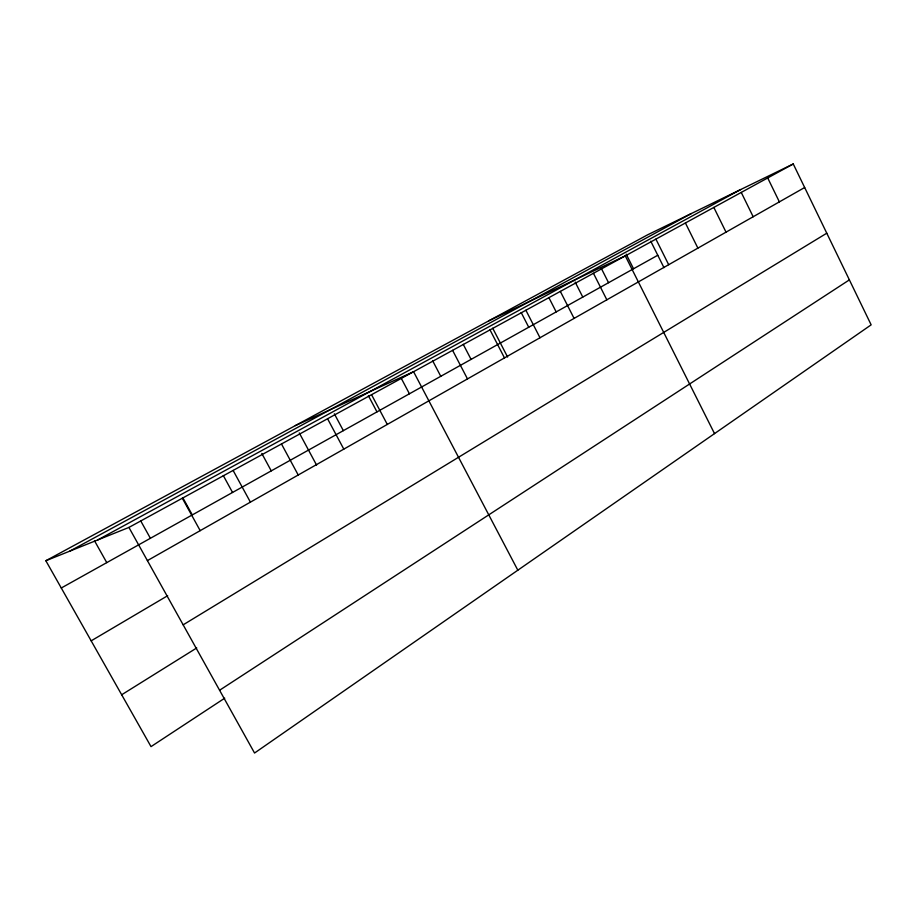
<?xml version="1.0" encoding="UTF-8"?>
<svg xmlns="http://www.w3.org/2000/svg" width="917" height="917" viewBox="0 0 917 917"><rect width="100%" height="100%" fill="white"/><g stroke="black" fill="none" stroke-linecap="round" stroke-linejoin="round"><path stroke-width="1.38" d="M224.722 698.181L151.018 746.621L45.85 560.734L647.585 234.832L793.262 163.971L871.15 324.847L254.548 753.029L128.919 527.435L45.85 560.734M219.587 690.249L849.383 279.88M121.674 694.765L196.742 647.941M183.159 624.832L826.779 233.193M91.173 640.834L167.662 595.706M147.396 560.619L804.668 187.515M61.279 588.003L657.776 255.247M128.919 527.435L793.262 163.971M97.832 539.895L740.661 189.555M69.818 551.128L691.338 213.546M488.887 320.79L625.279 255.877L714.526 433.615M295.343 425.603L413.567 371.694L517.83 570.202M94.485 540.732L106.762 562.625M140.656 520.776L150.388 538.29M182.323 498.218L200.193 530.656M182.815 497.725L192.283 514.918M233.113 470.421L250.41 502.149M223.312 475.568L232.54 492.463M261.803 453.434L271.249 470.868M281.473 443.966L298.22 475.006M299.297 432.95L316.583 465.102M334.35 413.796L343.348 430.646M327.564 418.748L343.806 449.135M371.545 394.688L387.306 424.433M368.382 395.685L376.967 411.893M401.027 377.838L409.418 393.783M432.56 360.599L440.768 376.302M452.597 350.34L467.487 378.916M463.245 344.333L471.074 359.395M490.01 329.879L504.488 357.917M492.716 328.206L507.605 357.045M525.888 310.244L539.998 337.754M521.234 312.617L528.731 327.231M549.054 297.933L556.183 311.918M560.344 291.4L574.088 318.405M575.154 282.046L582.776 297.085M601.071 267.89L608.544 282.7M593.448 273.289L606.848 299.813M626.208 254.158L633.532 268.761M655.907 239.119L668.676 264.715M650.772 241.217L663.965 267.649M685.412 222.98L697.883 248.129M713.839 207.425L726.023 232.15M741.257 192.421L753.166 216.744M767.712 177.944L779.37 201.878"/></g></svg>
